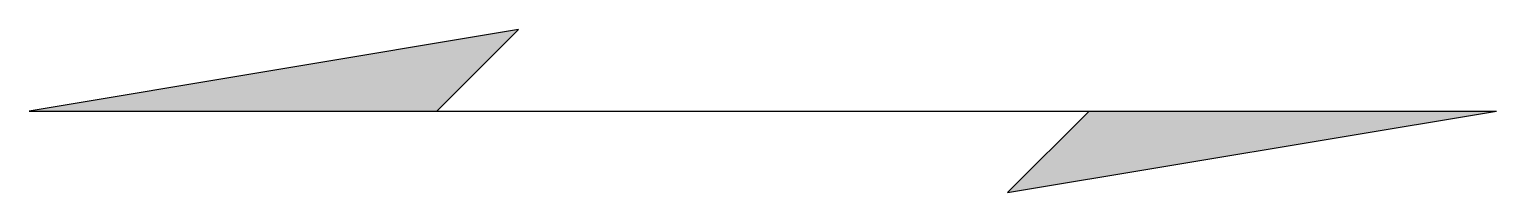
# Model space of a CAD drawing. Header units: millimetres. Extents: x 6.59 to 6.928, y 13.44 to 13.477.
import ezdxf

# ---------------------------------------------------------------- set-up
doc = ezdxf.new("R2010")
doc.units = ezdxf.units.MM
doc.header["$LTSCALE"] = 0.5

msp = doc.modelspace()

# ---------------------------------------------------------------- hatches: boundary and pattern name
h = msp.add_hatch(color=256)
h.paths.add_polyline_path([(6.59022, 13.4583), (6.68397, 13.4583), (6.70272, 13.47705)])
h.paths.add_polyline_path([(6.83397, 13.4583), (6.81522, 13.43955), (6.92772, 13.4583)])

# ---------------------------------------------------------------- linework, layer by layer
for p, q in [((6.70272, 13.47705), (6.59022, 13.4583)), ((6.70272, 13.47705), (6.68397, 13.4583)), ((6.59022, 13.4583), (6.92772, 13.4583)), ((6.81522, 13.43955), (6.92772, 13.4583)), ((6.81522, 13.43955), (6.83397, 13.4583))]:
    msp.add_line(p, q)

doc.saveas('drawing.dxf')
